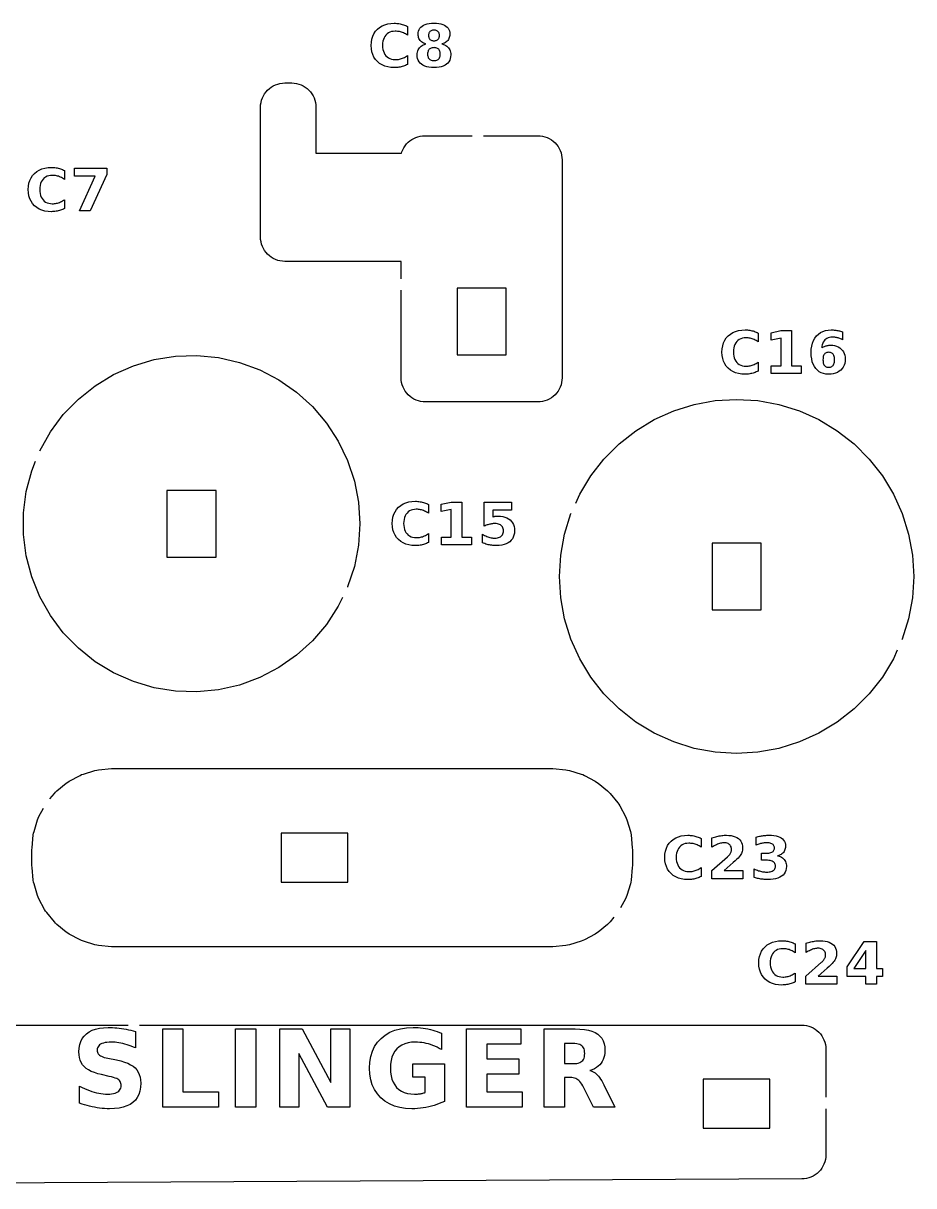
# Model space of a CAD drawing. Header units: millimetres. Extents: x 9 to 296, y 5 to 140.
# Drawn here: x 170.4 to 221.1, y 62.3 to 128.5 of the extents above; entities that cross this region are included whole.
import ezdxf

# ---------------------------------------------------------------- set-up
doc = ezdxf.new("R2010")
doc.units = ezdxf.units.MM
doc.layers.add('CUT', color=1, linetype='CONTINUOUS')
doc.layers.add('ENGRAVE', color=5, linetype='CONTINUOUS')

msp = doc.modelspace()

# ---------------------------------------------------------------- linework, layer by layer
at = {"layer": 'CUT', "color": 1}
for points in [[(191.925, 113.9378), (191.925, 114.925), (185.2982, 114.925), (185.1652, 114.9315), (185.0317, 114.9513), (184.9008, 114.9841), (184.7738, 115.0296), (184.6518, 115.0873), (184.536, 115.1567), (184.4277, 115.237), (184.3277, 115.3277), (184.237, 115.4277), (184.1567, 115.536), (184.0873, 115.6518), (184.0296, 115.7738), (183.9841, 115.9008), (183.9513, 116.0317), (183.9315, 116.1652), (183.925, 116.2982), (183.925, 123.7018), (183.9315, 123.8348), (183.9513, 123.9683), (183.9841, 124.0992), (184.0296, 124.2262), (184.0873, 124.3482), (184.1567, 124.464), (184.237, 124.5723), (184.3277, 124.6723), (184.4277, 124.763), (184.536, 124.8433), (184.6518, 124.9127), (184.7738, 124.9704), (184.9008, 125.0159), (185.0317, 125.0487), (185.1652, 125.0685), (185.2982, 125.075), (185.7018, 125.075), (185.8348, 125.0685), (185.9683, 125.0487), (186.0992, 125.0159), (186.2262, 124.9704), (186.3482, 124.9127), (186.464, 124.8433), (186.5723, 124.763), (186.6723, 124.6723), (186.763, 124.5723), (186.8433, 124.464), (186.9127, 124.3482), (186.9704, 124.2262), (187.0159, 124.0992), (187.0487, 123.9683), (187.0685, 123.8348), (187.075, 123.7018), (187.075, 121.075), (191.9419, 121.075), (191.9671, 121.1587), (192.0162, 121.2792), (192.0766, 121.3945), (192.1475, 121.5036), (192.2285, 121.6054), (192.3187, 121.6992), (192.4174, 121.784), (192.5237, 121.8592), (192.6366, 121.9239), (192.755, 121.9777), (192.8781, 122.02), (193.0046, 122.0505), (193.1334, 122.0689), (193.2616, 122.075), (195.9651, 122.075)], [(196.6151, 122.075), (199.7018, 122.075), (199.8348, 122.0685), (199.9683, 122.0487), (200.0992, 122.0159), (200.2262, 121.9704), (200.3482, 121.9127), (200.464, 121.8433), (200.5723, 121.763), (200.6723, 121.6723), (200.763, 121.5723), (200.8433, 121.464), (200.9127, 121.3482), (200.9704, 121.2262), (201.0159, 121.0992), (201.0487, 120.9683), (201.0685, 120.8348), (201.075, 120.7018), (201.075, 108.2982), (201.0685, 108.1652), (201.0487, 108.0317), (201.0159, 107.9008), (200.9704, 107.7738), (200.9127, 107.6518), (200.8433, 107.536), (200.763, 107.4277), (200.6723, 107.3277), (200.5723, 107.237), (200.464, 107.1567), (200.3482, 107.0873), (200.2262, 107.0296), (200.0992, 106.9841), (199.9683, 106.9513), (199.8348, 106.9315), (199.7018, 106.925), (193.2982, 106.925), (193.1652, 106.9315), (193.0317, 106.9513), (192.9008, 106.9841), (192.7738, 107.0296), (192.6518, 107.0873), (192.536, 107.1567), (192.4277, 107.237), (192.3277, 107.3277), (192.237, 107.4277), (192.1567, 107.536), (192.0873, 107.6518), (192.0296, 107.7738), (191.9841, 107.9008), (191.9513, 108.0317), (191.9315, 108.1652), (191.925, 108.2982), (191.925, 113.2878)], [(171.3719, 104.1517), (171.3731, 104.1545), (171.9752, 105.2236), (172.709, 106.2069), (173.5626, 107.0883), (174.5219, 107.8533), (175.5711, 108.4893), (176.6931, 108.986), (177.8693, 109.3351), (179.0806, 109.5309), (180.3069, 109.5702), (181.5282, 109.4524), (182.7244, 109.1794), (183.8759, 108.7556), (184.9637, 108.1881), (185.97, 107.4862), (186.8783, 106.6613), (187.6737, 105.727), (188.343, 104.6987), (188.8754, 103.5932), (189.262, 102.4288), (189.4965, 101.2244), (189.5752, 100), (189.4965, 98.7756), (189.262, 97.5712), (188.8754, 96.4068), (188.8662, 96.3878)], [(201.85, 101.1736), (202.0789, 101.6821), (202.7083, 102.7233), (203.4587, 103.6811), (204.3189, 104.5413), (205.2767, 105.2917), (206.3179, 105.9211), (207.4273, 106.4204), (208.5889, 106.7824), (209.7856, 107.0017), (211, 107.0751), (212.2144, 107.0017), (213.4111, 106.7824), (214.5727, 106.4204), (215.6821, 105.9211), (216.7233, 105.2917), (217.6811, 104.5413), (218.5413, 103.6811), (219.2917, 102.7233), (219.9211, 101.6821), (220.4204, 100.5727), (220.7824, 99.4111), (221.0017, 98.2144), (221.0751, 97), (221.0017, 95.7856), (220.7824, 94.5889), (220.4204, 93.4273), (220.4033, 93.3893)], [(188.5842, 95.8021), (188.343, 95.3013), (187.6737, 94.273), (186.8783, 93.3387), (185.97, 92.5138), (184.9637, 91.8119), (183.8759, 91.2444), (182.7244, 90.8206), (181.5282, 90.5476), (180.3069, 90.4298), (179.0806, 90.4691), (177.8693, 90.6649), (176.6931, 91.014), (175.5711, 91.5107), (174.5219, 92.1467), (173.5626, 92.9117), (172.709, 93.7931), (171.9752, 94.7764), (171.3731, 95.8455), (170.9126, 96.9828), (170.6014, 98.1696), (170.4445, 99.3865), (170.4445, 100.6135), (170.6014, 101.8304), (170.9126, 103.0172), (171.128, 103.5492)], [(220.1365, 92.7965), (219.9211, 92.3179), (219.2917, 91.2767), (218.5413, 90.3189), (217.6811, 89.4587), (216.7233, 88.7083), (215.6821, 88.0789), (214.5727, 87.5796), (213.4111, 87.2176), (212.2144, 86.9983), (211, 86.9249), (209.7856, 86.9983), (208.5889, 87.2176), (207.4273, 87.5796), (206.3179, 88.0789), (205.2767, 88.7083), (204.3189, 89.4587), (203.4587, 90.3189), (202.7083, 91.2767), (202.0789, 92.3179), (201.5796, 93.4273), (201.2176, 94.5889), (200.9983, 95.7856), (200.9249, 97), (200.9983, 98.2144), (201.2176, 99.4111), (201.5796, 100.5727), (201.5833, 100.5809)], [(171.9427, 84.3429), (172.1987, 84.6548), (172.2683, 84.7317), (172.3452, 84.8013), (172.8776, 85.2383), (172.9609, 85.3), (173.0498, 85.3533), (173.6573, 85.678), (173.751, 85.7224), (173.8486, 85.7573), (174.5078, 85.9572), (174.6084, 85.9824), (174.7109, 85.9976), (175.4456, 86.07), (175.5473, 86.075), (200.4527, 86.075), (200.5544, 86.07), (201.2891, 85.9976), (201.3916, 85.9824), (201.4922, 85.9572), (202.1514, 85.7573), (202.249, 85.7224), (202.3427, 85.678), (202.9502, 85.3533), (203.0391, 85.3), (203.1224, 85.2383), (203.6548, 84.8013), (203.7317, 84.7317), (203.8013, 84.6548), (204.2383, 84.1224), (204.3, 84.0391), (204.3533, 83.9502), (204.678, 83.3427), (204.7224, 83.249), (204.7573, 83.1514), (204.9572, 82.4922), (204.9824, 82.3916), (204.9976, 82.2891), (205.07, 81.5544), (205.075, 81.4527), (205.075, 80.5473), (205.07, 80.4456), (204.9976, 79.7109), (204.9824, 79.6084), (204.9572, 79.5078), (204.7573, 78.8486), (204.7224, 78.751), (204.678, 78.6573), (204.3991, 78.1355)], [(204.0191, 77.6105), (203.8013, 77.3452), (203.7317, 77.2683), (203.6548, 77.1987), (203.1224, 76.7617), (203.0391, 76.7), (202.9502, 76.6467), (202.3427, 76.322), (202.249, 76.2776), (202.1514, 76.2427), (201.4922, 76.0428), (201.3916, 76.0176), (201.2891, 76.0024), (200.5544, 75.93), (200.4527, 75.925), (175.5473, 75.925), (175.4456, 75.93), (174.7109, 76.0024), (174.6084, 76.0176), (174.5078, 76.0428), (173.8486, 76.2427), (173.751, 76.2776), (173.6573, 76.322), (173.0498, 76.6467), (172.9609, 76.7), (172.8776, 76.7617), (172.3452, 77.1987), (172.2683, 77.2683), (172.1987, 77.3452), (171.7617, 77.8776), (171.7, 77.9609), (171.6467, 78.0498), (171.322, 78.6573), (171.2776, 78.751), (171.2427, 78.8486), (171.0428, 79.5078), (171.0176, 79.6084), (171.0024, 79.7109), (170.93, 80.4456), (170.925, 80.5473), (170.925, 81.4527), (170.93, 81.5544), (171.0024, 82.2891), (171.0176, 82.3916), (171.0428, 82.4922), (171.2427, 83.1514), (171.2776, 83.249), (171.322, 83.3427), (171.5725, 83.8114)], [(137.925, 67.2009), (137.925, 70.1018), (137.9315, 70.2348), (137.9513, 70.3683), (137.9841, 70.4992), (138.0296, 70.6262), (138.0873, 70.7482), (138.1567, 70.864), (138.237, 70.9723), (138.3277, 71.0723), (138.4277, 71.163), (138.536, 71.2433), (138.6518, 71.3127), (138.7738, 71.3704), (138.9008, 71.4159), (139.0317, 71.4487), (139.1652, 71.4685), (139.2982, 71.475), (176.3918, 71.475)], [(177.0418, 71.475), (214.7018, 71.475), (214.8348, 71.4685), (214.9683, 71.4487), (215.0992, 71.4159), (215.2262, 71.3704), (215.3482, 71.3127), (215.464, 71.2433), (215.5723, 71.163), (215.6723, 71.0723), (215.763, 70.9723), (215.8433, 70.864), (215.9127, 70.7482), (215.9704, 70.6262), (216.0159, 70.4992), (216.0487, 70.3683), (216.0685, 70.2348), (216.075, 70.1018), (216.075, 67.3673)], [(216.075, 66.7173), (216.075, 64.0915), (216.0685, 63.959), (216.0488, 63.8259), (216.0163, 63.6954), (215.9711, 63.5688), (215.9138, 63.4471), (215.8448, 63.3316), (215.7649, 63.2234), (215.6748, 63.1235), (215.5754, 63.0329), (215.4676, 62.9525), (215.3525, 62.8829), (215.2311, 62.825), (215.1046, 62.7791), (214.9743, 62.7459), (214.8414, 62.7255), (214.7089, 62.7184), (139.3052, 62.3317)]]:
    msp.add_lwpolyline(points, dxfattribs=at)
for points in [[(197.895, 113.395), (195.105, 113.395), (195.105, 109.605), (197.895, 109.605), (197.895, 113.395)], [(181.395, 98.105), (181.395, 101.895), (178.605, 101.895), (178.605, 98.105), (181.395, 98.105)], [(212.395, 95.105), (212.395, 98.895), (209.605, 98.895), (209.605, 95.105), (212.395, 95.105)], [(188.895, 79.605), (188.895, 82.395), (185.105, 82.395), (185.105, 79.605), (188.895, 79.605)], [(209.105, 65.605), (212.895, 65.605), (212.895, 68.395), (209.105, 68.395), (209.105, 65.605)]]:
    msp.add_lwpolyline(points, close=True, dxfattribs=at)
at = {"layer": 'ENGRAVE', "color": 5}
for points in [[(192.2257, 126.1048), (192.1669, 126.0787), (192.1074, 126.0549), (192.047, 126.0336), (191.9859, 126.0148), (191.9239, 125.9984), (191.861, 125.9844), (191.7973, 125.9731), (191.7326, 125.9642), (191.6671, 125.9579), (191.6006, 125.9541), (191.5333, 125.9528), (191.3379, 125.9622), (191.1566, 125.9905), (190.9892, 126.0376), (190.8359, 126.1036), (190.6966, 126.1885), (190.5714, 126.2922), (190.4629, 126.412), (190.3742, 126.5452), (190.3052, 126.6919), (190.256, 126.8521), (190.2264, 127.0256), (190.2165, 127.2126), (190.2264, 127.4), (190.256, 127.574), (190.3052, 127.7344), (190.3742, 127.8813), (190.4629, 128.0147), (190.5714, 128.1346), (190.6966, 128.2383), (190.8359, 128.3231), (190.9892, 128.3891), (191.1566, 128.4363), (191.3379, 128.4645), (191.5333, 128.474), (191.6006, 128.4727), (191.6671, 128.4689), (191.7326, 128.4626), (191.7973, 128.4537), (191.861, 128.4423), (191.9239, 128.4284), (191.9859, 128.412), (192.047, 128.3931), (192.1074, 128.3718), (192.1669, 128.3481), (192.2257, 128.3219), (192.2836, 128.2933), (192.2836, 127.7904), (192.2257, 127.8282), (192.168, 127.8625), (192.1107, 127.8933), (192.0536, 127.9206), (191.9967, 127.9443), (191.9402, 127.9645), (191.8832, 127.9814), (191.8253, 127.9953), (191.7664, 128.006), (191.7065, 128.0137), (191.6456, 128.0183), (191.5837, 128.0199), (191.4759, 128.0139), (191.3761, 127.996), (191.2842, 127.9661), (191.2003, 127.9244), (191.1244, 127.8707), (191.0564, 127.805), (190.9977, 127.7289), (190.9497, 127.6437), (190.9123, 127.5495), (190.8857, 127.4462), (190.8697, 127.3339), (190.8643, 127.2126), (190.8697, 127.0917), (190.8857, 126.9798), (190.9123, 126.8769), (190.9497, 126.7829), (190.9977, 126.6978), (191.0564, 126.6217), (191.1244, 126.5561), (191.2003, 126.5024), (191.2842, 126.4606), (191.3761, 126.4308), (191.4759, 126.4129), (191.5837, 126.4069), (191.6456, 126.4084), (191.7065, 126.413), (191.7664, 126.4207), (191.8253, 126.4315), (191.8832, 126.4453), (191.9402, 126.4622), (191.9967, 126.4824), (192.0536, 126.5062), (192.1107, 126.5334), (192.168, 126.5642), (192.2257, 126.5986), (192.2836, 126.6364), (192.2836, 126.1335), (192.2257, 126.1048)], [(193.1392, 127.3786), (193.0866, 127.4147), (193.0401, 127.4549), (192.9996, 127.499), (192.9653, 127.547), (192.9372, 127.5988), (192.9154, 127.6545), (192.8998, 127.7139), (192.8904, 127.7771), (192.8873, 127.8441), (192.8937, 127.9425), (192.9128, 128.0329), (192.9447, 128.1151), (192.9893, 128.1891), (193.0467, 128.255), (193.1168, 128.3128), (193.1993, 128.3621), (193.2937, 128.4023), (193.4, 128.4337), (193.5183, 128.4561), (193.6485, 128.4695), (193.7906, 128.474), (193.9318, 128.4695), (194.0612, 128.4561), (194.1788, 128.4339), (194.2847, 128.4027), (194.3788, 128.3626), (194.4612, 128.3136), (194.5313, 128.2561), (194.5887, 128.1902), (194.6333, 128.1161), (194.6652, 128.0337), (194.6843, 127.943), (194.6907, 127.8441), (194.6875, 127.7771), (194.6781, 127.7139), (194.6624, 127.6545), (194.6404, 127.5988), (194.6121, 127.547), (194.5776, 127.499), (194.5369, 127.4549), (194.4901, 127.4147), (194.4374, 127.3786), (194.3786, 127.3464), (194.3139, 127.3182), (194.2431, 127.2939), (194.3222, 127.2688), (194.3946, 127.2389), (194.4602, 127.2042), (194.5191, 127.1648), (194.5712, 127.1207), (194.6166, 127.0718), (194.6552, 127.0183), (194.6867, 126.9603), (194.7112, 126.8978), (194.7288, 126.8309), (194.7393, 126.7595), (194.7428, 126.6836), (194.7361, 126.5681), (194.7161, 126.4623), (194.6828, 126.3664), (194.6361, 126.2803), (194.5761, 126.204), (194.5027, 126.1375), (194.4162, 126.0811), (194.3169, 126.0349), (194.2046, 125.999), (194.0795, 125.9733), (193.9415, 125.9579), (193.7906, 125.9528), (193.6392, 125.9579), (193.5006, 125.9733), (193.375, 125.999), (193.2622, 126.0349), (193.1623, 126.0811), (193.0753, 126.1375), (193.0014, 126.204), (192.941, 126.2803), (192.894, 126.3664), (192.8604, 126.4623), (192.8403, 126.5681), (192.8336, 126.6836), (192.8371, 126.7595), (192.8476, 126.8309), (192.8651, 126.8978), (192.8897, 126.9603), (192.9212, 127.0183), (192.9597, 127.0718), (193.0051, 127.1207), (193.0573, 127.1648), (193.1162, 127.2042), (193.1818, 127.2389), (193.2542, 127.2688), (193.3333, 127.2939), (193.2625, 127.3182), (193.1978, 127.3464), (193.1392, 127.3786)], [(193.4887, 127.6914), (193.4999, 127.6524), (193.5156, 127.6171), (193.5357, 127.5855), (193.5603, 127.5576), (193.5891, 127.5337), (193.6217, 127.5142), (193.6582, 127.499), (193.6985, 127.4882), (193.7426, 127.4817), (193.7906, 127.4795), (193.8376, 127.4817), (193.8809, 127.4882), (193.9204, 127.499), (193.9563, 127.5142), (193.9884, 127.5337), (194.0169, 127.5576), (194.0412, 127.5855), (194.0612, 127.6171), (194.0767, 127.6524), (194.0878, 127.6914), (194.0944, 127.7342), (194.0966, 127.7806), (194.0944, 127.827), (194.0878, 127.8697), (194.0767, 127.9086), (194.0612, 127.9437), (194.0412, 127.9751), (194.0169, 128.0028), (193.9884, 128.0264), (193.9563, 128.0457), (193.9204, 128.0608), (193.8809, 128.0715), (193.8376, 128.0779), (193.7906, 128.0801), (193.7426, 128.0779), (193.6985, 128.0714), (193.6582, 128.0605), (193.6217, 128.0454), (193.5891, 128.0258), (193.5603, 128.002), (193.5357, 127.9741), (193.5156, 127.9426), (193.4999, 127.9076), (193.4887, 127.8689), (193.482, 127.8265), (193.4798, 127.7806), (193.482, 127.7342), (193.4887, 127.6914)], [(193.6352, 127.0632), (193.5924, 127.0446), (193.5542, 127.0206), (193.5204, 126.9912), (193.4916, 126.9569), (193.468, 126.918), (193.4496, 126.8744), (193.4365, 126.8263), (193.4287, 126.7735), (193.426, 126.7161), (193.4287, 126.6588), (193.4365, 126.6061), (193.4496, 126.5581), (193.468, 126.5147), (193.4916, 126.476), (193.5204, 126.4419), (193.5542, 126.4128), (193.5924, 126.389), (193.6352, 126.3705), (193.6825, 126.3573), (193.7343, 126.3493), (193.7906, 126.3467), (193.8464, 126.3493), (193.8977, 126.3573), (193.9444, 126.3705), (193.9867, 126.389), (194.0244, 126.4128), (194.0576, 126.4419), (194.0859, 126.476), (194.1091, 126.5147), (194.1271, 126.5581), (194.14, 126.6061), (194.1477, 126.6588), (194.1503, 126.7161), (194.1477, 126.774), (194.14, 126.8271), (194.1271, 126.8754), (194.1091, 126.9191), (194.0859, 126.9579), (194.0576, 126.992), (194.0244, 127.0211), (193.9867, 127.0449), (193.9444, 127.0634), (193.8977, 127.0767), (193.8464, 127.0846), (193.7906, 127.0872), (193.7343, 127.0846), (193.6825, 127.0766), (193.6352, 127.0632)], [(172.7252, 117.9048), (172.6664, 117.8787), (172.6069, 117.8549), (172.5465, 117.8336), (172.4854, 117.8148), (172.4234, 117.7984), (172.3605, 117.7844), (172.2968, 117.7731), (172.2321, 117.7642), (172.1666, 117.7579), (172.1001, 117.7541), (172.0327, 117.7528), (171.8374, 117.7622), (171.656, 117.7905), (171.4887, 117.8376), (171.3354, 117.9036), (171.1961, 117.9885), (171.0708, 118.0922), (170.9624, 118.212), (170.8737, 118.3452), (170.8047, 118.4919), (170.7554, 118.6521), (170.7259, 118.8256), (170.716, 119.0126), (170.7259, 119.2), (170.7554, 119.374), (170.8047, 119.5344), (170.8737, 119.6813), (170.9624, 119.8147), (171.0708, 119.9346), (171.1961, 120.0383), (171.3354, 120.1231), (171.4887, 120.1891), (171.656, 120.2363), (171.8374, 120.2645), (172.0327, 120.274), (172.1001, 120.2727), (172.1666, 120.2689), (172.2321, 120.2626), (172.2968, 120.2537), (172.3605, 120.2423), (172.4234, 120.2284), (172.4854, 120.212), (172.5465, 120.1931), (172.6069, 120.1718), (172.6664, 120.1481), (172.7252, 120.1219), (172.7831, 120.0933), (172.7831, 119.5904), (172.7252, 119.6282), (172.6675, 119.6625), (172.6101, 119.6933), (172.553, 119.7206), (172.4962, 119.7443), (172.4396, 119.7645), (172.3827, 119.7814), (172.3248, 119.7953), (172.2659, 119.806), (172.206, 119.8137), (172.1451, 119.8183), (172.0832, 119.8199), (171.9754, 119.8139), (171.8756, 119.796), (171.7837, 119.7661), (171.6998, 119.7244), (171.6239, 119.6707), (171.5559, 119.605), (171.4972, 119.5289), (171.4492, 119.4437), (171.4118, 119.3495), (171.3851, 119.2462), (171.3691, 119.1339), (171.3638, 119.0126), (171.3691, 118.8917), (171.3851, 118.7798), (171.4118, 118.6769), (171.4492, 118.5829), (171.4972, 118.4978), (171.5559, 118.4217), (171.6239, 118.3561), (171.6998, 118.3024), (171.7837, 118.2606), (171.8756, 118.2308), (171.9754, 118.2129), (172.0832, 118.2069), (172.1451, 118.2084), (172.206, 118.213), (172.2659, 118.2207), (172.3248, 118.2315), (172.3827, 118.2453), (172.4396, 118.2622), (172.4962, 118.2824), (172.553, 118.3062), (172.6101, 118.3334), (172.6675, 118.3642), (172.7252, 118.3986), (172.7831, 118.4364), (172.7831, 117.9335), (172.7252, 117.9048)], [(175.1837, 120.23), (175.1837, 119.8768), (174.2364, 117.8), (173.626, 117.8), (174.5229, 119.7694), (173.3526, 119.7694), (173.3526, 120.23), (175.1837, 120.23)], [(212.1193, 108.6319), (212.0597, 108.6082), (211.9994, 108.5869), (211.9382, 108.568), (211.8762, 108.5516), (211.8134, 108.5377), (211.7496, 108.5263), (211.685, 108.5175), (211.6194, 108.5111), (211.553, 108.5073), (211.4856, 108.5061), (211.2902, 108.5155), (211.1089, 108.5438), (210.9416, 108.5909), (210.7883, 108.6569), (210.649, 108.7417), (210.5237, 108.8454), (210.4153, 108.9652), (210.3266, 109.0985), (210.2576, 109.2452), (210.2083, 109.4053), (210.1787, 109.5789), (210.1689, 109.7658), (210.1787, 109.9533), (210.2083, 110.1272), (210.2576, 110.2877), (210.3266, 110.4346), (210.4153, 110.568), (210.5237, 110.6879), (210.649, 110.7916), (210.7883, 110.8764), (210.9416, 110.9424), (211.1089, 110.9895), (211.2902, 111.0178), (211.4856, 111.0272), (211.553, 111.026), (211.6194, 111.0222), (211.685, 111.0158), (211.7496, 111.007), (211.8134, 110.9956), (211.8762, 110.9816), (211.9382, 110.9652), (211.9994, 110.9464), (212.0597, 110.9251), (212.1193, 110.9014), (212.178, 110.8752), (212.2359, 110.8466), (212.2359, 110.3436), (212.178, 110.3815), (212.1204, 110.4158), (212.063, 110.4466), (212.0059, 110.4738), (211.9491, 110.4976), (211.8925, 110.5178), (211.8356, 110.5347), (211.7777, 110.5485), (211.7188, 110.5593), (211.6588, 110.567), (211.5979, 110.5716), (211.5361, 110.5731), (211.4283, 110.5671), (211.3284, 110.5492), (211.2366, 110.5194), (211.1527, 110.4776), (211.0767, 110.4239), (211.0087, 110.3583), (210.95, 110.2821), (210.902, 110.197), (210.8647, 110.1027), (210.838, 109.9995), (210.822, 109.8872), (210.8167, 109.7658), (210.822, 109.645), (210.838, 109.5331), (210.8647, 109.4301), (210.902, 109.3361), (210.95, 109.2511), (211.0087, 109.175), (211.0767, 109.1094), (211.1527, 109.0556), (211.2366, 109.0139), (211.3284, 108.984), (211.4283, 108.9661), (211.5361, 108.9602), (211.5979, 108.9617), (211.6588, 108.9663), (211.7188, 108.974), (211.7777, 108.9848), (211.8356, 108.9986), (211.8925, 109.0155), (211.9491, 109.0357), (212.0059, 109.0594), (212.063, 109.0867), (212.1204, 109.1175), (212.178, 109.1518), (212.2359, 109.1897), (212.2359, 108.6867), (212.178, 108.6581), (212.1193, 108.6319)], [(213.5265, 110.5568), (212.9584, 110.4397), (212.9584, 110.8661), (213.5232, 110.9833), (214.1189, 110.9833), (214.1189, 108.9862), (214.6723, 108.9862), (214.6723, 108.5533), (212.9731, 108.5533), (212.9731, 108.9862), (213.5265, 108.9862), (213.5265, 110.5568)], [(216.9649, 110.4939), (216.9148, 110.5152), (216.8658, 110.5343), (216.8177, 110.5512), (216.7707, 110.5661), (216.7246, 110.5788), (216.6792, 110.5895), (216.6342, 110.5983), (216.5895, 110.6051), (216.5452, 110.6099), (216.5013, 110.6128), (216.4577, 110.6138), (216.3678, 110.6095), (216.2848, 110.5965), (216.2086, 110.5749), (216.1394, 110.5447), (216.077, 110.5059), (216.0215, 110.4584), (215.973, 110.4024), (215.9318, 110.338), (215.8978, 110.2653), (215.871, 110.1842), (215.8515, 110.0948), (215.8392, 109.9969), (215.8755, 110.0224), (215.9128, 110.0457), (215.9511, 110.0667), (215.9904, 110.0856), (216.0306, 110.1022), (216.0719, 110.1166), (216.1143, 110.1288), (216.158, 110.1387), (216.2029, 110.1465), (216.2492, 110.152), (216.2966, 110.1553), (216.3454, 110.1565), (216.4656, 110.1504), (216.5778, 110.1322), (216.6821, 110.1019), (216.7783, 110.0595), (216.8665, 110.005), (216.9468, 109.9384), (217.0166, 109.8619), (217.0738, 109.7779), (217.1183, 109.6865), (217.15, 109.5875), (217.1691, 109.481), (217.1754, 109.3671), (217.1683, 109.2412), (217.147, 109.1239), (217.1116, 109.0153), (217.0619, 108.9153), (216.998, 108.824), (216.9199, 108.7412), (216.8299, 108.6694), (216.7302, 108.6106), (216.6208, 108.5649), (216.5018, 108.5322), (216.3731, 108.5126), (216.2347, 108.5061), (216.0828, 108.5149), (215.9427, 108.5416), (215.8146, 108.586), (215.6983, 108.6482), (215.5939, 108.7282), (215.5015, 108.8259), (215.4221, 108.9399), (215.3572, 109.0688), (215.3067, 109.2126), (215.2707, 109.3713), (215.2491, 109.5449), (215.2418, 109.7333), (215.2503, 109.9268), (215.2756, 110.1061), (215.3177, 110.271), (215.3768, 110.4216), (215.4526, 110.5578), (215.5454, 110.6797), (215.6528, 110.7849), (215.7728, 110.871), (215.9053, 110.9379), (216.0503, 110.9857), (216.2079, 111.0144), (216.3779, 111.024), (216.4335, 111.0232), (216.4886, 111.0211), (216.5431, 111.0175), (216.5971, 111.0124), (216.6505, 111.0059), (216.7034, 110.9979), (216.756, 110.9885), (216.8083, 110.9777), (216.8605, 110.9654), (216.9125, 110.9516), (216.9643, 110.9364), (217.0159, 110.9198), (217.0159, 110.4706), (216.9649, 110.4939)], [(216.1407, 109.741), (216.0974, 109.7262), (216.0585, 109.7054), (216.0243, 109.6788), (215.9946, 109.6462), (215.9695, 109.6077), (215.949, 109.5633), (215.933, 109.5129), (215.9216, 109.4567), (215.9147, 109.3945), (215.9124, 109.3264), (215.9147, 109.2583), (215.9216, 109.1961), (215.933, 109.1398), (215.949, 109.0895), (215.9695, 109.045), (215.9946, 109.0065), (216.0243, 108.974), (216.0585, 108.9473), (216.0974, 108.9266), (216.1407, 108.9118), (216.1887, 108.9029), (216.2412, 108.8999), (216.2942, 108.9029), (216.3426, 108.9118), (216.3863, 108.9266), (216.4253, 108.9473), (216.4597, 108.974), (216.4894, 109.0065), (216.5145, 109.045), (216.5351, 109.0895), (216.5511, 109.1398), (216.5625, 109.1961), (216.5693, 109.2583), (216.5716, 109.3264), (216.5693, 109.3945), (216.5625, 109.4567), (216.5511, 109.5129), (216.5351, 109.5633), (216.5145, 109.6077), (216.4894, 109.6462), (216.4597, 109.6788), (216.4253, 109.7054), (216.3863, 109.7262), (216.3426, 109.741), (216.2942, 109.7498), (216.2412, 109.7528), (216.1887, 109.7498), (216.1407, 109.741)], [(193.3664, 98.8787), (193.3069, 98.8549), (193.2465, 98.8336), (193.1854, 98.8148), (193.1234, 98.7984), (193.0605, 98.7844), (192.9968, 98.7731), (192.9321, 98.7642), (192.8666, 98.7579), (192.8001, 98.7541), (192.7327, 98.7528), (192.5374, 98.7622), (192.356, 98.7905), (192.1887, 98.8376), (192.0354, 98.9036), (191.8961, 98.9885), (191.7708, 99.0922), (191.6624, 99.212), (191.5737, 99.3452), (191.5047, 99.4919), (191.4554, 99.6521), (191.4259, 99.8256), (191.416, 100.0126), (191.4259, 100.2), (191.4554, 100.374), (191.5047, 100.5344), (191.5737, 100.6813), (191.6624, 100.8147), (191.7708, 100.9346), (191.8961, 101.0383), (192.0354, 101.1231), (192.1887, 101.1891), (192.356, 101.2363), (192.5374, 101.2645), (192.7327, 101.274), (192.8001, 101.2727), (192.8666, 101.2689), (192.9321, 101.2626), (192.9968, 101.2537), (193.0605, 101.2423), (193.1234, 101.2284), (193.1854, 101.212), (193.2465, 101.1931), (193.3069, 101.1718), (193.3664, 101.1481), (193.4252, 101.1219), (193.4831, 101.0933), (193.4831, 100.5904), (193.4252, 100.6282), (193.3675, 100.6625), (193.3101, 100.6933), (193.253, 100.7206), (193.1962, 100.7443), (193.1396, 100.7645), (193.0827, 100.7814), (193.0248, 100.7953), (192.9659, 100.806), (192.906, 100.8137), (192.8451, 100.8183), (192.7832, 100.8199), (192.6754, 100.8139), (192.5756, 100.796), (192.4837, 100.7661), (192.3998, 100.7244), (192.3239, 100.6707), (192.2559, 100.605), (192.1972, 100.5289), (192.1492, 100.4437), (192.1118, 100.3495), (192.0851, 100.2462), (192.0691, 100.1339), (192.0638, 100.0126), (192.0691, 99.8917), (192.0851, 99.7798), (192.1118, 99.6769), (192.1492, 99.5829), (192.1972, 99.4978), (192.2559, 99.4217), (192.3239, 99.3561), (192.3998, 99.3024), (192.4837, 99.2606), (192.5756, 99.2308), (192.6754, 99.2129), (192.7832, 99.2069), (192.8451, 99.2084), (192.906, 99.213), (192.9659, 99.2207), (193.0248, 99.2315), (193.0827, 99.2453), (193.1396, 99.2622), (193.1962, 99.2824), (193.253, 99.3062), (193.3101, 99.3334), (193.3675, 99.3642), (193.4252, 99.3986), (193.4831, 99.4364), (193.4831, 98.9335), (193.4252, 98.9048), (193.3664, 98.8787)], [(194.7736, 100.8036), (194.2056, 100.6864), (194.2056, 101.1128), (194.7704, 101.23), (195.3661, 101.23), (195.3661, 99.2329), (195.9195, 99.2329), (195.9195, 98.8), (194.2202, 98.8), (194.2202, 99.2329), (194.7736, 99.2329), (194.7736, 100.8036)], [(198.1931, 101.23), (198.1931, 100.7694), (197.1352, 100.7694), (197.1352, 100.3934), (197.1591, 100.3997), (197.183, 100.4055), (197.207, 100.4107), (197.231, 100.4155), (197.2551, 100.4198), (197.2792, 100.4235), (197.3035, 100.4268), (197.3281, 100.4294), (197.3531, 100.4315), (197.3783, 100.4329), (197.4039, 100.4338), (197.4298, 100.4341), (197.5724, 100.4279), (197.7041, 100.4094), (197.8249, 100.3786), (197.9347, 100.3354), (198.0335, 100.2798), (198.1215, 100.2119), (198.1971, 100.133), (198.2589, 100.0444), (198.307, 99.946), (198.3414, 99.838), (198.362, 99.7202), (198.3689, 99.5926), (198.3614, 99.4661), (198.339, 99.349), (198.3015, 99.2415), (198.2492, 99.1434), (198.1818, 99.0549), (198.0995, 98.9758), (198.0039, 98.9076), (197.8967, 98.8519), (197.7779, 98.8085), (197.6474, 98.7776), (197.5053, 98.759), (197.3516, 98.7528), (197.2828, 98.7539), (197.2143, 98.7572), (197.1459, 98.7628), (197.0778, 98.7705), (197.0099, 98.7805), (196.9423, 98.7927), (196.8748, 98.8071), (196.8075, 98.8239), (196.7403, 98.8429), (196.6732, 98.8643), (196.6063, 98.888), (196.5395, 98.9139), (196.5395, 99.4071), (196.6051, 99.3707), (196.6696, 99.3375), (196.7329, 99.3074), (196.7952, 99.2805), (196.8563, 99.2568), (196.9162, 99.2362), (196.9751, 99.2188), (197.0328, 99.2046), (197.0894, 99.1935), (197.1448, 99.1856), (197.1992, 99.1808), (197.2523, 99.1792), (197.3256, 99.1823), (197.3935, 99.1916), (197.456, 99.2071), (197.5131, 99.2288), (197.5649, 99.2567), (197.6112, 99.2907), (197.6513, 99.3301), (197.684, 99.3738), (197.7095, 99.4219), (197.7277, 99.4745), (197.7386, 99.5314), (197.7423, 99.5926), (197.7386, 99.6544), (197.7277, 99.7116), (197.7095, 99.7644), (197.684, 99.8126), (197.6513, 99.8562), (197.6112, 99.8954), (197.5649, 99.9292), (197.5131, 99.9569), (197.456, 99.9784), (197.3935, 99.9938), (197.3256, 100.003), (197.2523, 100.0061), (197.2068, 100.0051), (197.1603, 100.0022), (197.1128, 99.9973), (197.0643, 99.9905), (197.0148, 99.9818), (196.9643, 99.9711), (196.9126, 99.9583), (196.8597, 99.9435), (196.8056, 99.9265), (196.7501, 99.9074), (196.6934, 99.8862), (196.6355, 99.8628), (196.6355, 101.23), (198.1931, 101.23)], [(208.9252, 79.9048), (208.8664, 79.8787), (208.8069, 79.8549), (208.7465, 79.8336), (208.6854, 79.8148), (208.6234, 79.7984), (208.5605, 79.7844), (208.4968, 79.7731), (208.4321, 79.7642), (208.3666, 79.7579), (208.3001, 79.7541), (208.2327, 79.7528), (208.0374, 79.7622), (207.856, 79.7905), (207.6887, 79.8376), (207.5354, 79.9036), (207.3961, 79.9885), (207.2708, 80.0922), (207.1624, 80.212), (207.0737, 80.3452), (207.0047, 80.4919), (206.9554, 80.6521), (206.9259, 80.8256), (206.916, 81.0126), (206.9259, 81.2), (206.9554, 81.374), (207.0047, 81.5344), (207.0737, 81.6813), (207.1624, 81.8147), (207.2708, 81.9346), (207.3961, 82.0383), (207.5354, 82.1231), (207.6887, 82.1891), (207.856, 82.2363), (208.0374, 82.2645), (208.2327, 82.274), (208.3001, 82.2727), (208.3666, 82.2689), (208.4321, 82.2626), (208.4968, 82.2537), (208.5605, 82.2423), (208.6234, 82.2284), (208.6854, 82.212), (208.7465, 82.1931), (208.8069, 82.1718), (208.8664, 82.1481), (208.9252, 82.1219), (208.9831, 82.0933), (208.9831, 81.5904), (208.9252, 81.6282), (208.8675, 81.6625), (208.8101, 81.6933), (208.753, 81.7206), (208.6962, 81.7443), (208.6396, 81.7645), (208.5827, 81.7814), (208.5248, 81.7953), (208.4659, 81.806), (208.406, 81.8137), (208.3451, 81.8183), (208.2832, 81.8199), (208.1754, 81.8139), (208.0756, 81.796), (207.9837, 81.7661), (207.8998, 81.7244), (207.8239, 81.6707), (207.7559, 81.605), (207.6972, 81.5289), (207.6492, 81.4437), (207.6118, 81.3495), (207.5851, 81.2462), (207.5691, 81.1339), (207.5638, 81.0126), (207.5691, 80.8917), (207.5851, 80.7798), (207.6118, 80.6769), (207.6492, 80.5829), (207.6972, 80.4978), (207.7559, 80.4217), (207.8239, 80.3561), (207.8998, 80.3024), (207.9837, 80.2606), (208.0756, 80.2308), (208.1754, 80.2129), (208.2832, 80.2069), (208.3451, 80.2084), (208.406, 80.213), (208.4659, 80.2207), (208.5248, 80.2315), (208.5827, 80.2453), (208.6396, 80.2622), (208.6962, 80.2824), (208.753, 80.3062), (208.8101, 80.3334), (208.8675, 80.3642), (208.9252, 80.3986), (208.9831, 80.4364), (208.9831, 79.9335), (208.9252, 79.9048)], [(211.3592, 79.8), (209.5933, 79.8), (209.5933, 80.2606), (210.4803, 81.0435), (210.5182, 81.0792), (210.5527, 81.1146), (210.5837, 81.1497), (210.6113, 81.1845), (210.6354, 81.2191), (210.6561, 81.2535), (210.6735, 81.2879), (210.6878, 81.3227), (210.6988, 81.358), (210.7068, 81.3938), (210.7115, 81.43), (210.7131, 81.4667), (210.7099, 81.5218), (210.7003, 81.5732), (210.6844, 81.6209), (210.6621, 81.6649), (210.6334, 81.7052), (210.5983, 81.7417), (210.558, 81.7736), (210.5134, 81.7996), (210.4647, 81.8199), (210.4117, 81.8343), (210.3545, 81.843), (210.2932, 81.8459), (210.2436, 81.8442), (210.1924, 81.8389), (210.1398, 81.8302), (210.0856, 81.818), (210.0298, 81.8024), (209.9725, 81.7832), (209.9138, 81.7607), (209.8537, 81.7347), (209.7923, 81.7053), (209.7295, 81.6726), (209.6653, 81.6364), (209.5998, 81.5969), (209.5998, 82.1307), (209.6702, 82.1531), (209.7403, 82.1737), (209.8102, 82.1924), (209.8798, 82.2092), (209.9491, 82.2242), (210.0181, 82.2373), (210.0868, 82.2485), (210.155, 82.2577), (210.2228, 82.2648), (210.2901, 82.2699), (210.357, 82.2729), (210.4234, 82.274), (210.5634, 82.2686), (210.6926, 82.2526), (210.8109, 82.2259), (210.9185, 82.1886), (211.0153, 82.1406), (211.1013, 82.0819), (211.1751, 82.0137), (211.2355, 81.937), (211.2825, 81.852), (211.3161, 81.7586), (211.3363, 81.6567), (211.343, 81.5464), (211.3401, 81.481), (211.3316, 81.417), (211.3173, 81.3546), (211.2974, 81.2936), (211.2718, 81.2341), (211.2404, 81.1761), (211.2, 81.1157), (211.1469, 81.0487), (211.0813, 80.9753), (211.0032, 80.8955), (210.9124, 80.8091), (210.8091, 80.7163), (210.2899, 80.2606), (211.3592, 80.2606), (211.3592, 79.8)], [(213.4858, 81.0575), (213.5513, 81.0233), (213.6103, 80.984), (213.6627, 80.9394), (213.7086, 80.8897), (213.7476, 80.835), (213.7795, 80.7755), (213.8044, 80.7113), (213.8221, 80.6423), (213.8328, 80.5686), (213.8363, 80.4901), (213.8286, 80.3745), (213.8056, 80.2685), (213.7672, 80.1721), (213.7134, 80.0854), (213.6442, 80.0083), (213.5596, 79.9408), (213.4604, 79.8833), (213.347, 79.8363), (213.2195, 79.7998), (213.0779, 79.7737), (212.9222, 79.758), (212.7523, 79.7528), (212.6899, 79.7536), (212.6275, 79.7561), (212.565, 79.7603), (212.5024, 79.7662), (212.4398, 79.7737), (212.3772, 79.7829), (212.3146, 79.7938), (212.2523, 79.8063), (212.1902, 79.8205), (212.1283, 79.8364), (212.0667, 79.854), (212.0053, 79.8732), (212.0053, 80.3566), (212.0638, 80.3285), (212.1222, 80.3028), (212.1804, 80.2795), (212.2386, 80.2586), (212.2965, 80.2401), (212.3544, 80.224), (212.412, 80.2103), (212.4693, 80.1991), (212.5263, 80.1904), (212.583, 80.1842), (212.6393, 80.1805), (212.6954, 80.1792), (212.7752, 80.1816), (212.8485, 80.1888), (212.9153, 80.2008), (212.9757, 80.2176), (213.0296, 80.2391), (213.0771, 80.2655), (213.1176, 80.2963), (213.1507, 80.3313), (213.1765, 80.3705), (213.195, 80.4138), (213.206, 80.4613), (213.2097, 80.5129), (213.2059, 80.566), (213.1946, 80.6146), (213.1757, 80.6588), (213.1493, 80.6984), (213.1153, 80.7336), (213.0738, 80.7644), (213.0249, 80.7905), (212.9688, 80.8118), (212.9055, 80.8284), (212.8351, 80.8403), (212.7574, 80.8474), (212.6726, 80.8498), (212.4219, 80.8498), (212.4219, 81.2535), (212.6856, 81.2535), (212.7609, 81.2555), (212.8296, 81.2617), (212.8915, 81.272), (212.9468, 81.2864), (212.9953, 81.3049), (213.0372, 81.3275), (213.0725, 81.3543), (213.1014, 81.3855), (213.1238, 81.4209), (213.1399, 81.4606), (213.1495, 81.5046), (213.1527, 81.5529), (213.1496, 81.5978), (213.1403, 81.6392), (213.1247, 81.677), (213.1028, 81.7113), (213.0747, 81.7421), (213.0404, 81.7694), (213.0004, 81.7928), (212.9553, 81.8119), (212.9049, 81.8268), (212.8495, 81.8374), (212.7888, 81.8438), (212.723, 81.8459), (212.6725, 81.8449), (212.6218, 81.8421), (212.5709, 81.8374), (212.5198, 81.8307), (212.4685, 81.8222), (212.4171, 81.8117), (212.3656, 81.7994), (212.3142, 81.7853), (212.2628, 81.7694), (212.2116, 81.7517), (212.1605, 81.7321), (212.1094, 81.7108), (212.1094, 82.1698), (212.1712, 82.1864), (212.2328, 82.2016), (212.2942, 82.2154), (212.3554, 82.2277), (212.4164, 82.2385), (212.4773, 82.2479), (212.5379, 82.2559), (212.5981, 82.2624), (212.6579, 82.2674), (212.7174, 82.2711), (212.7766, 82.2732), (212.8354, 82.274), (212.9866, 82.2696), (213.1246, 82.2567), (213.2494, 82.2351), (213.3609, 82.2049), (213.4592, 82.166), (213.5442, 82.1185), (213.616, 82.0623), (213.6748, 81.9974), (213.7206, 81.9238), (213.7532, 81.8415), (213.7728, 81.7504), (213.7794, 81.6506), (213.7762, 81.5817), (213.7669, 81.517), (213.7513, 81.4567), (213.7294, 81.4007), (213.7014, 81.3489), (213.6671, 81.3015), (213.6266, 81.2584), (213.5803, 81.2198), (213.5279, 81.1857), (213.4696, 81.1561), (213.4053, 81.1309), (213.335, 81.1102), (213.4137, 81.0865), (213.4858, 81.0575)], [(214.2735, 73.9048), (214.2148, 73.8787), (214.1553, 73.8549), (214.0949, 73.8336), (214.0337, 73.8148), (213.9717, 73.7984), (213.9089, 73.7844), (213.8452, 73.7731), (213.7805, 73.7642), (213.7149, 73.7579), (213.6485, 73.7541), (213.5811, 73.7528), (213.3858, 73.7622), (213.2044, 73.7905), (213.0371, 73.8376), (212.8838, 73.9036), (212.7445, 73.9885), (212.6192, 74.0922), (212.5108, 74.212), (212.4221, 74.3452), (212.3531, 74.4919), (212.3038, 74.6521), (212.2742, 74.8256), (212.2644, 75.0126), (212.2742, 75.2), (212.3038, 75.374), (212.3531, 75.5344), (212.4221, 75.6813), (212.5108, 75.8147), (212.6192, 75.9346), (212.7445, 76.0383), (212.8838, 76.1231), (213.0371, 76.1891), (213.2044, 76.2363), (213.3858, 76.2645), (213.5811, 76.274), (213.6485, 76.2727), (213.7149, 76.2689), (213.7805, 76.2626), (213.8452, 76.2537), (213.9089, 76.2423), (213.9717, 76.2284), (214.0337, 76.212), (214.0949, 76.1931), (214.1553, 76.1718), (214.2148, 76.1481), (214.2735, 76.1219), (214.3314, 76.0933), (214.3314, 75.5904), (214.2735, 75.6282), (214.2159, 75.6625), (214.1585, 75.6933), (214.1014, 75.7206), (214.0446, 75.7443), (213.988, 75.7645), (213.9311, 75.7814), (213.8732, 75.7953), (213.8143, 75.806), (213.7544, 75.8137), (213.6935, 75.8183), (213.6316, 75.8199), (213.5238, 75.8139), (213.424, 75.796), (213.3321, 75.7661), (213.2482, 75.7244), (213.1722, 75.6707), (213.1042, 75.605), (213.0455, 75.5289), (212.9975, 75.4437), (212.9602, 75.3495), (212.9335, 75.2462), (212.9175, 75.1339), (212.9122, 75.0126), (212.9175, 74.8917), (212.9335, 74.7798), (212.9602, 74.6769), (212.9975, 74.5829), (213.0455, 74.4978), (213.1042, 74.4217), (213.1722, 74.3561), (213.2482, 74.3024), (213.3321, 74.2606), (213.424, 74.2308), (213.5238, 74.2129), (213.6316, 74.2069), (213.6935, 74.2084), (213.7544, 74.213), (213.8143, 74.2207), (213.8732, 74.2315), (213.9311, 74.2453), (213.988, 74.2622), (214.0446, 74.2824), (214.1014, 74.3062), (214.1585, 74.3334), (214.2159, 74.3642), (214.2735, 74.3986), (214.3314, 74.4364), (214.3314, 73.9335), (214.2735, 73.9048)], [(216.7076, 73.8), (214.9417, 73.8), (214.9417, 74.2606), (215.8287, 75.0435), (215.8666, 75.0792), (215.901, 75.1146), (215.9321, 75.1497), (215.9596, 75.1845), (215.9838, 75.2191), (216.0045, 75.2535), (216.0219, 75.2879), (216.0361, 75.3227), (216.0472, 75.358), (216.0551, 75.3938), (216.0599, 75.43), (216.0615, 75.4667), (216.0583, 75.5218), (216.0487, 75.5732), (216.0328, 75.6209), (216.0105, 75.6649), (215.9818, 75.7052), (215.9467, 75.7417), (215.9064, 75.7736), (215.8618, 75.7996), (215.813, 75.8199), (215.7601, 75.8343), (215.7029, 75.843), (215.6415, 75.8459), (215.5919, 75.8442), (215.5408, 75.8389), (215.4881, 75.8302), (215.4339, 75.818), (215.3782, 75.8024), (215.3209, 75.7832), (215.2622, 75.7607), (215.2021, 75.7347), (215.1406, 75.7053), (215.0778, 75.6726), (215.0137, 75.6364), (214.9482, 75.5969), (214.9482, 76.1307), (215.0186, 76.1531), (215.0887, 76.1737), (215.1585, 76.1924), (215.2281, 76.2092), (215.2974, 76.2242), (215.3665, 76.2373), (215.4351, 76.2485), (215.5034, 76.2577), (215.5711, 76.2648), (215.6385, 76.2699), (215.7053, 76.2729), (215.7717, 76.274), (215.9117, 76.2686), (216.0409, 76.2526), (216.1593, 76.2259), (216.2669, 76.1886), (216.3637, 76.1406), (216.4496, 76.0819), (216.5235, 76.0137), (216.5839, 75.937), (216.6309, 75.852), (216.6645, 75.7586), (216.6846, 75.6567), (216.6913, 75.5464), (216.6885, 75.481), (216.6799, 75.417), (216.6657, 75.3546), (216.6458, 75.2936), (216.6201, 75.2341), (216.5888, 75.1761), (216.5483, 75.1157), (216.4953, 75.0487), (216.4297, 74.9753), (216.3515, 74.8955), (216.2608, 74.8091), (216.1575, 74.7163), (215.6383, 74.2606), (216.7076, 74.2606), (216.7076, 73.8)], [(219.297, 74.6968), (219.297, 74.2427), (218.9503, 74.2427), (218.9503, 73.8), (218.3579, 73.8), (218.3579, 74.2427), (217.2804, 74.2427), (217.2804, 74.7798), (218.2537, 76.23), (218.9503, 76.23), (218.9503, 74.6968), (219.297, 74.6968)], [(218.3579, 75.7141), (217.671, 74.6968), (218.3579, 74.6968), (218.3579, 75.7141)], [(176.5728, 70.2723), (176.4529, 70.3158), (176.3341, 70.3549), (176.2162, 70.3894), (176.0993, 70.4195), (175.9841, 70.445), (175.8709, 70.4659), (175.7599, 70.4822), (175.6511, 70.4938), (175.5444, 70.5007), (175.4399, 70.5031), (175.3086, 70.4999), (175.1892, 70.4905), (175.0818, 70.4747), (174.9863, 70.4527), (174.9028, 70.4243), (174.8312, 70.3897), (174.771, 70.3484), (174.7218, 70.3002), (174.6835, 70.245), (174.6561, 70.1828), (174.6397, 70.1137), (174.6342, 70.0376), (174.6379, 69.9801), (174.649, 69.927), (174.6674, 69.8783), (174.6932, 69.834), (174.7264, 69.7941), (174.767, 69.7586), (174.8173, 69.726), (174.8796, 69.6951), (174.9539, 69.6657), (175.0402, 69.6379), (175.1386, 69.6117), (175.2489, 69.587), (175.7383, 69.4885), (175.974, 69.4345), (176.1859, 69.3718), (176.3739, 69.3005), (176.538, 69.2206), (176.6782, 69.1321), (176.7946, 69.035), (176.8903, 68.9264), (176.9687, 68.8036), (177.0296, 68.6665), (177.0731, 68.5151), (177.0992, 68.3495), (177.1079, 68.1696), (177.0958, 67.9344), (177.0593, 67.7202), (176.9986, 67.527), (176.9136, 67.3547), (176.8043, 67.2034), (176.6708, 67.073), (176.5123, 66.9632), (176.3281, 66.8733), (176.1184, 66.8034), (175.883, 66.7534), (175.622, 66.7235), (175.3355, 66.7135), (175.1941, 66.7157), (175.0526, 66.7224), (174.911, 66.7336), (174.7692, 66.7493), (174.6272, 66.7694), (174.485, 66.794), (174.3428, 66.823), (174.2006, 66.8564), (174.0583, 66.894), (173.9161, 66.9359), (173.7739, 66.9822), (173.6316, 67.0327), (173.6316, 68.0025), (173.7731, 67.93), (173.9129, 67.8638), (174.0512, 67.8037), (174.188, 67.7499), (174.3231, 67.7023), (174.4567, 67.6609), (174.5887, 67.6258), (174.7191, 67.597), (174.848, 67.5747), (174.9752, 67.5587), (175.1009, 67.5492), (175.2251, 67.546), (175.3455, 67.5495), (175.4561, 67.5599), (175.557, 67.5773), (175.6481, 67.6017), (175.7294, 67.633), (175.801, 67.6713), (175.862, 67.7161), (175.912, 67.7668), (175.9509, 67.8235), (175.9787, 67.8862), (175.9953, 67.9548), (176.0009, 68.0294), (175.9971, 68.0964), (175.9858, 68.158), (175.9669, 68.2144), (175.9405, 68.2654), (175.9066, 68.3112), (175.8651, 68.3516), (175.8124, 68.3888), (175.7446, 68.4246), (175.6618, 68.4591), (175.5641, 68.4922), (175.4513, 68.5241), (175.3235, 68.5546), (174.8789, 68.653), (174.6661, 68.7055), (174.4733, 68.7674), (174.3004, 68.8388), (174.1475, 68.9196), (174.0146, 69.0099), (173.9017, 69.1096), (173.8073, 69.2201), (173.7301, 69.3426), (173.67, 69.4773), (173.6272, 69.6241), (173.6014, 69.783), (173.5928, 69.954), (173.6048, 70.1673), (173.6406, 70.3635), (173.7003, 70.5426), (173.7838, 70.7047), (173.8912, 70.8496), (174.0225, 70.9775), (174.1762, 71.0869), (174.3508, 71.1764), (174.5462, 71.2461), (174.7625, 71.2958), (174.9998, 71.3256), (175.2579, 71.3356), (175.3808, 71.3341), (175.5049, 71.3295), (175.6301, 71.3218), (175.7565, 71.3111), (175.8841, 71.2973), (176.0128, 71.2804), (176.1429, 71.2605), (176.2744, 71.2375), (176.4074, 71.2114), (176.542, 71.1822), (176.678, 71.15), (176.8155, 71.1148), (176.8155, 70.1719), (176.6937, 70.2243), (176.5728, 70.2723)], [(181.5269, 67.6683), (181.5269, 66.8), (178.3609, 66.8), (178.3609, 71.255), (179.5098, 71.255), (179.5098, 67.6683), (181.5269, 67.6683)], [(182.4994, 71.255), (183.6482, 71.255), (183.6482, 66.8), (182.4994, 66.8), (182.4994, 71.255)], [(187.921, 71.255), (189.0101, 71.255), (189.0101, 66.8), (187.7271, 66.8), (186.1068, 69.8556), (186.1068, 66.8), (185.0176, 66.8), (185.0176, 71.255), (186.3007, 71.255), (187.921, 68.1995), (187.921, 71.255)], [(193.7935, 66.8991), (193.6421, 66.8556), (193.4888, 66.8179), (193.3338, 66.786), (193.1771, 66.7599), (193.0188, 66.7396), (192.8589, 66.7251), (192.6972, 66.7164), (192.5339, 66.7135), (192.1758, 66.7307), (191.8433, 66.7826), (191.5366, 66.869), (191.2555, 66.99), (191.0001, 67.1455), (190.7704, 67.3356), (190.5717, 67.5553), (190.409, 67.7996), (190.2826, 68.0685), (190.1922, 68.3621), (190.138, 68.6803), (190.1199, 69.023), (190.1383, 69.3693), (190.1935, 69.6901), (190.2855, 69.9854), (190.4143, 70.2551), (190.58, 70.4993), (190.7824, 70.7179), (191.0168, 70.9066), (191.2784, 71.0611), (191.5671, 71.1812), (191.8831, 71.267), (192.2263, 71.3184), (192.5966, 71.3356), (192.7438, 71.3333), (192.8889, 71.3263), (193.0319, 71.3147), (193.1728, 71.2985), (193.3117, 71.2776), (193.4485, 71.252), (193.583, 71.222), (193.7149, 71.1874), (193.8443, 71.1483), (193.971, 71.1048), (194.0952, 71.0568), (194.2169, 71.0044), (194.2169, 70.0823), (194.0927, 70.15), (193.9687, 70.2116), (193.845, 70.2673), (193.7215, 70.3171), (193.5983, 70.3608), (193.4754, 70.3986), (193.3525, 70.4305), (193.2295, 70.4567), (193.1065, 70.477), (192.9834, 70.4915), (192.8601, 70.5002), (192.7368, 70.5031), (192.5168, 70.4924), (192.3143, 70.4605), (192.1292, 70.4072), (191.9617, 70.3327), (191.8116, 70.2368), (191.679, 70.1196), (191.5655, 69.9827), (191.4727, 69.8274), (191.4004, 69.6538), (191.3488, 69.4618), (191.3179, 69.2516), (191.3075, 69.023), (191.3175, 68.7963), (191.3473, 68.5874), (191.3971, 68.3964), (191.4667, 68.2233), (191.5562, 68.0682), (191.6656, 67.9309), (191.7933, 67.8133), (191.9378, 67.7171), (192.099, 67.6422), (192.277, 67.5888), (192.4717, 67.5567), (192.6831, 67.546), (192.7421, 67.5466), (192.7997, 67.5485), (192.8558, 67.5516), (192.9106, 67.5559), (192.9639, 67.5615), (193.0158, 67.5684), (193.0662, 67.5765), (193.1148, 67.5861), (193.1617, 67.5971), (193.2068, 67.6095), (193.2502, 67.6233), (193.2919, 67.6385), (193.2919, 68.5038), (192.5906, 68.5038), (192.5906, 69.2737), (194.381, 69.2737), (194.381, 67.1312), (194.2369, 67.0645), (194.0909, 67.0036), (193.9431, 66.9485), (193.7935, 66.8991)], [(196.7858, 69.5572), (198.6209, 69.5572), (198.6209, 68.6888), (196.7858, 68.6888), (196.7858, 67.6683), (198.803, 67.6683), (198.803, 66.8), (195.637, 66.8), (195.637, 71.255), (198.7373, 71.255), (198.7373, 70.3867), (196.7858, 70.3867), (196.7858, 69.5572)], [(202.0909, 71.2468), (202.3452, 71.2222), (202.5733, 71.1812), (202.7753, 71.1237), (202.9513, 71.0499), (203.1011, 70.9596), (203.2265, 70.8516), (203.329, 70.7245), (203.4088, 70.5784), (203.4658, 70.4132), (203.5, 70.229), (203.5114, 70.0256), (203.5055, 69.8828), (203.4877, 69.7488), (203.458, 69.6236), (203.4166, 69.5071), (203.3632, 69.3994), (203.298, 69.3005), (203.2209, 69.2102), (203.1318, 69.1281), (203.0306, 69.0544), (202.9174, 68.9889), (202.7922, 68.9317), (202.655, 68.8828), (202.7322, 68.8611), (202.8067, 68.8319), (202.8784, 68.7951), (202.9474, 68.7508), (203.0137, 68.699), (203.0772, 68.6396), (203.1395, 68.571), (203.202, 68.4916), (203.2648, 68.4013), (203.3279, 68.3001), (203.3912, 68.1881), (203.4547, 68.0652), (204.0783, 66.8), (202.8549, 66.8), (202.3118, 67.907), (202.257, 68.0126), (202.2019, 68.1063), (202.1466, 68.1883), (202.091, 68.2585), (202.0352, 68.3169), (201.9791, 68.3636), (201.9198, 68.401), (201.8543, 68.4316), (201.7826, 68.4553), (201.7046, 68.4723), (201.6204, 68.4825), (201.53, 68.4859), (201.2048, 68.4859), (201.2048, 66.8), (200.056, 66.8), (200.056, 71.255), (201.8105, 71.255), (202.0909, 71.2468)], [(202.148, 69.3729), (202.2059, 69.4139), (202.2538, 69.4635), (202.2929, 69.5227), (202.3234, 69.5915), (202.3452, 69.6699), (202.3582, 69.7579), (202.3626, 69.8556), (202.3582, 69.9522), (202.3452, 70.0392), (202.3234, 70.1167), (202.2929, 70.1845), (202.2538, 70.2426), (202.2059, 70.2912), (202.148, 70.3313), (202.0788, 70.3642), (201.9982, 70.3897), (201.9062, 70.4079), (201.8029, 70.4189), (201.6882, 70.4225), (201.2048, 70.4225), (201.2048, 69.2797), (201.6882, 69.2797), (201.8029, 69.2834), (201.9062, 69.2946), (201.9982, 69.3132), (202.0788, 69.3393), (202.148, 69.3729)]]:
    msp.add_lwpolyline(points, close=True, dxfattribs=at)

doc.saveas('drawing.dxf')
